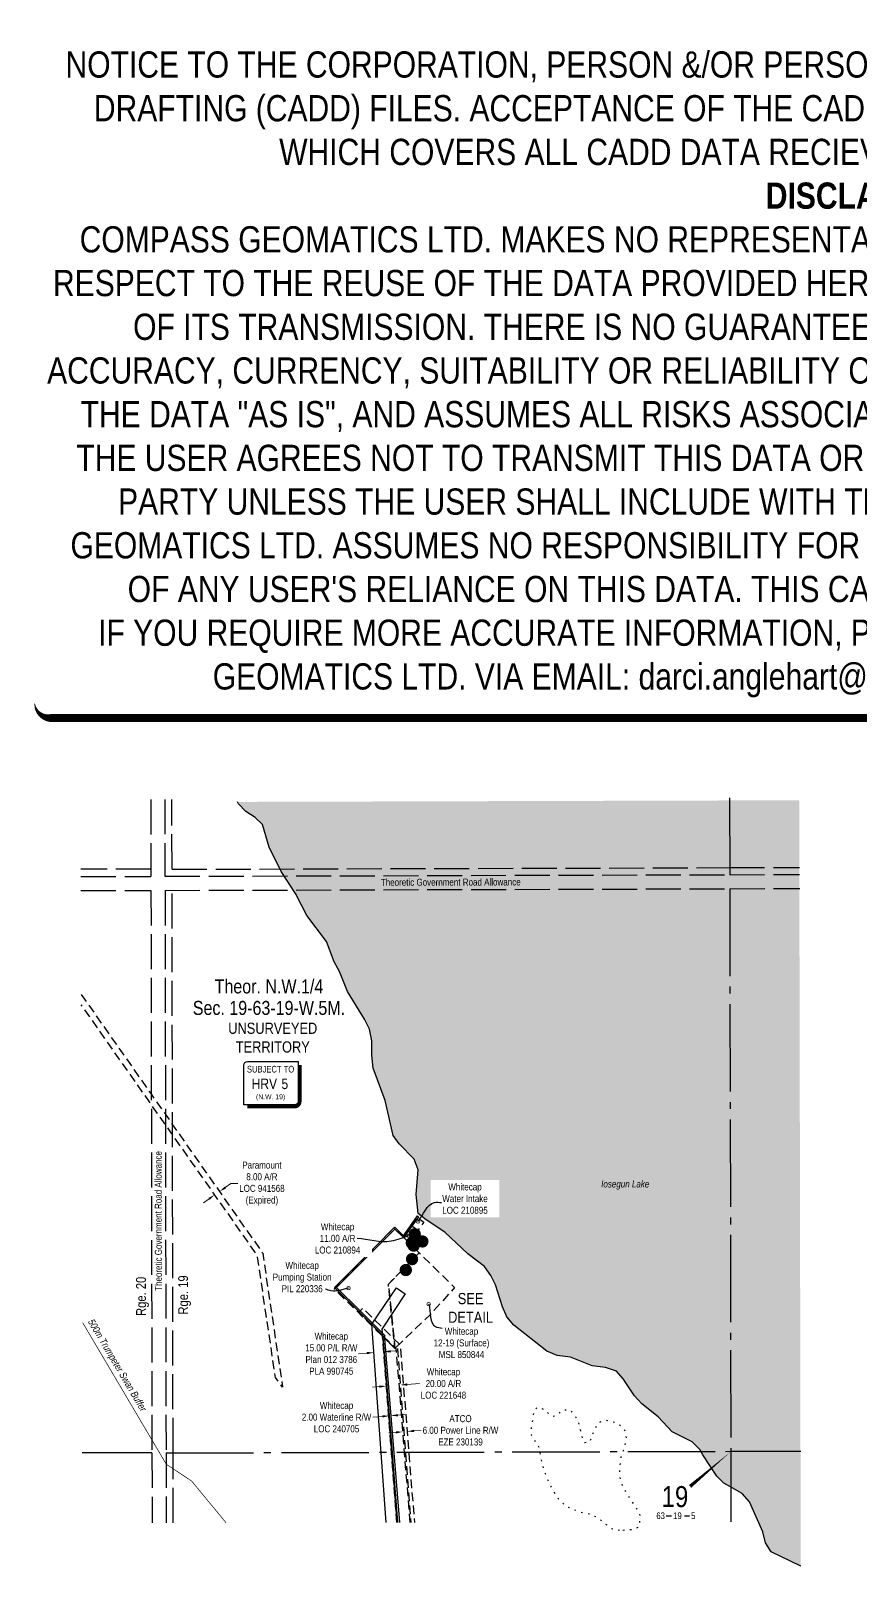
# Model space of a CAD drawing. Extents: x 507951 to 510320, y 6035129 to 6037325.
# Drawn here: x 507951 to 509136, y 6035129 to 6037325 of the extents above; entities that cross this region are included whole.
import ezdxf
from ezdxf.enums import TextEntityAlignment as Align

# ---------------------------------------------------------------- set-up
doc = ezdxf.new("R2010")
doc.units = 0
doc.header["$LTSCALE"] = 5
doc.header["$PDMODE"] = 35
doc.header["$PDSIZE"] = 0.5
for name, pattern in [('BORDER', [17.5, 5, -2.5, 5, -2.5, 0, -2.5]), ('foc-ACCESSROAD', [3.75, 2.5, -1.25]), ('foc-FLOWLINE', [3.75, 2.5, -1.25]), ('foc-QUARTERLINE', [33, 25, -3, 2, -3]), ('foc-UNSURVEYED', [12.5, 10, -2.5]), ('foc-WHEELTRACKS', [2, 0.4, -1.6])]:
    doc.linetypes.add(name, pattern=pattern)
doc.layers.get('Defpoints').update_dxf_attribs({"color": 9})
for name, color, linetype in [('10', 1, 'Continuous'), ('9', 3, 'Continuous'), ('C-AR', 13, 'foc-ACCESSROAD'), ('C-RW', 13, 'Continuous'), ('C-SYMBOL', 7, 'Continuous'), ('C-WS', 13, 'foc-ACCESSROAD'), ('CG-NOTES', 7, 'Continuous'), ('CTW', 7, 'Continuous'), ('D-TXT', 7, 'Continuous'), ('DETAIL-T', 7, 'Continuous'), ('F-AR', 190, 'foc-ACCESSROAD'), ('F-EZE', 190, 'foc-FLOWLINE'), ('L-MON', 1, 'Continuous'), ('L-ROAD-T', 7, 'Continuous'), ('L-SECLBL', 7, 'Continuous'), ('L-SECQ', 8, 'foc-QUARTERLINE'), ('L-UNS-T', 3, 'Continuous'), ('L-USEC', 7, 'foc-UNSURVEYED'), ('T-WATER', 160, 'Continuous'), ('T-WATER-H', 133, 'Continuous'), ('T-WATER-P3', 160, 'foc-WHEELTRACKS'), ('T-WATER-T', 170, 'Continuous')]:
    doc.layers.add(name, color=color, linetype=linetype)
for name, color, linetype, lineweight in [('AS-BOUNDARY', 131, 'BORDER', 60), ('C-AR-T', 13, 'Continuous', 9), ('C-RW-T', 13, 'Continuous', 9), ('C-WS-T', 13, 'Continuous', 9), ('F-AR-T', 190, 'Continuous', 9), ('F-EZE-T', 190, 'Continuous', 9)]:
    doc.layers.add(name, color=color, linetype=linetype, lineweight=lineweight)
doc.layers.add('DISCLAIMER', color=7, linetype='Continuous', plot=False)
doc.styles.add('175L', font='ARIALN.TTF', dxfattribs={"height": 20})
doc.styles.add('80', font='ARIALN.TTF', dxfattribs={"height": 10})
doc.styles.add('80CG', font='ARIALN.TTF', dxfattribs={"height": 10})
doc.styles.add('80L', font='ARIALN.TTF', dxfattribs={"height": 10})
doc.styles.add('80LS', font='ARIALNI.TTF', dxfattribs={"height": 10})
doc.styles.add('HRV', font='ARIALN.TTF', dxfattribs={"height": 3})
doc.styles.add('SIMPLEX', font='ARIALN.TTF')
doc.dimstyles.new('Compass 5 000', dxfattribs={"dimscale": 5, "dimtxt": 9, "dimasz": 2, "dimexe": 0.2, "dimexo": 0.0625, "dimgap": 0.5, "dimtad": 0, "dimtih": 1, "dimtoh": 1, "dimzin": 0, "dimdsep": 46, "dimtxsty": '80CG', "dimcen": 0.1, "dimse1": 1, "dimse2": 1, "dimclrd": 256, "dimclrt": 256, "dimaunit": 1, "dimadec": 4, "dimazin": 0, "dimtfac": 0.06, "dimtofl": 0, "dimtmove": 0, "dimatfit": 1, "dimfxl": 0.2, "dimtolj": 1, "dimtzin": 0, "dimlwd": -1, "dimarcsym": 0})

# ---------------------------------------------------------------- blocks, each defined once
blk = doc.blocks.new('L-SECLBL')
at = {"layer": '9', "color": 7}
for p, q in [((-5.1, -27.8), (-12.3, -27.8)), ((20.7, -27.8), (13.5, -27.8))]:
    blk.add_line(p, q, dxfattribs=at)
at = {"layer": '10', "color": 2, "style": 'SIMPLEX'}
blk.add_attdef('SEC', text='', height=30, dxfattribs=at).set_placement((0, 0), align=Align.MIDDLE)
at = {"layer": '10', "color": 5, "style": '80L'}
blk.add_attdef('TWP', text='', height=9.5, dxfattribs=at).set_placement((-14.4, -27.4), align=Align.MIDDLE_RIGHT)
blk.add_attdef('RGE', text='', height=9.5, dxfattribs=at).set_placement((3.6, -27.4), align=Align.MIDDLE_CENTER)
blk.add_attdef('MER', text='', height=9.5, dxfattribs=at).set_placement((23.2, -27.4), align=Align.MIDDLE_LEFT)
blk = doc.blocks.new('HRV')
blk.add_lwpolyline([(-35.1, 31.6), (37.2, 31.6), (37.2, -25.5, -0.414214), (32.2, -30.5), (-40.1, -30.5), (-40.1, 26.6, -0.414214)], format="xyb", close=True)
at = {"const_width": 5, "flags": 128}
blk.add_lwpolyline([(-35.1, -33), (32.2, -33, 0.414214), (39.7, -25.5), (39.7, 26.6)], format="xyb", dxfattribs=at)
at = {"style": '80L'}
blk.add_text('SUBJECT TO', height=9.5, dxfattribs=at).set_placement((-2, 13.1), align=Align.BOTTOM_CENTER)
blk.add_attdef('(N.W.1/4 00)', text='', height=7.12, dxfattribs=at).set_placement((-2, -24.4), align=Align.BOTTOM_CENTER)
at = {"layer": 'CTW', "color": 3, "style": 'HRV'}
blk.add_text('HRV', height=15, dxfattribs=at).set_placement((-10.9, -0.2), align=Align.MIDDLE_CENTER)
blk.add_attdef('0', text='', height=15, dxfattribs=at).set_placement((18.3, -0.2), align=Align.MIDDLE_CENTER)
blk = doc.blocks.new('ascmfa')
at = {"color": 255, "linetype": 'Continuous', "const_width": 1.75}
blk.add_lwpolyline([(-0.875, 0, 1), (0.875, 0, 1)], format="xyb", close=True, dxfattribs=at)
blk = doc.blocks.new('Ascmfaa')
blk.add_blockref('ascmfa', (0, 0))
blk = doc.blocks.new('ascmfb')
at = {"color": 1, "linetype": 'Continuous'}
blk.add_circle((0, 0), 1.5, dxfattribs=at)
blk.add_solid([(0, 1.49), (-1.3, -0.76), (1.3, -0.76)], dxfattribs=at)
blk = doc.blocks.new('Ascmfbb')
at = {"linetype": 'Continuous'}
blk.add_blockref('ascmfb', (0, 0), dxfattribs=at)
blk = doc.blocks.new('ascmfcc')
at = {"linetype": 'Continuous'}
for name in ['Ascmfaa', 'Ascmfbb']:
    blk.add_blockref(name, (0, 0), dxfattribs=at)
blk = doc.blocks.new('ASCM')
at = {"linetype": 'Continuous'}
blk.add_blockref('ascmfcc', (0, 0), dxfattribs=at)
blk = doc.blocks.new('*D480')
at = {"layer": 'Defpoints', "color": 0, "transparency": 16777216}
for p in [(508489.4, 6035321.5), (508483.9, 6035314), (508489.9, 6035314.4)]:
    blk.add_point(p, dxfattribs=at)
at = {"layer": 'F-EZE-T', "transparency": 16777216}
for p, q in [((508499.3, 6035322.3), (508509.3, 6035323.1)), ((508473.4, 6035320.2), (508463.4, 6035319.4))]:
    blk.add_line(p, q, dxfattribs=at)
for points in [[(508473.3, 6035321.9), (508473.5, 6035318.6), (508483.4, 6035321)], [(508499.2, 6035323.9), (508499.5, 6035320.6), (508489.4, 6035321.5)]]:
    blk.add_solid(points, dxfattribs=at)
at = {"layer": 'F-EZE-T', "transparency": 16777216, "insert": (508565.7, 6035323.1), "char_height": 10, "attachment_point": 5, "style": '80CG'}
blk.add_mtext('\\A1;ATCO\\P6.00 Power Line R/W\\PEZE 230139', dxfattribs=at)
blk = doc.blocks.new('*D481')
at = {"layer": 'C-RW-T', "transparency": 16777216}
for p, q in [((508454.1, 6035343), (508440.4, 6035341.9)), ((508476.1, 6035344.8), (508486, 6035345.6))]:
    blk.add_line(p, q, dxfattribs=at)
for points in [[(508454, 6035344.7), (508454.3, 6035341.4), (508464.1, 6035343.8)], [(508475.9, 6035346.4), (508476.2, 6035343.1), (508466.1, 6035344)]]:
    blk.add_solid(points, dxfattribs=at)
at = {"layer": 'Defpoints', "color": 0, "transparency": 16777216}
for p in [(508464.1, 6035343.8), (508465, 6035333.1), (508467, 6035333.3)]:
    blk.add_point(p, dxfattribs=at)
at = {"layer": 'C-RW-T', "transparency": 16777216, "insert": (508388.5, 6035341.9), "char_height": 10, "attachment_point": 5, "style": '80CG'}
blk.add_mtext('\\A1;Whitecap\\P2.00 Waterline R/W\\PLOC 240705', dxfattribs=at)
blk = doc.blocks.new('*D482')
at = {"layer": 'C-AR-T', "transparency": 16777216}
for p, q in [((508489.5, 6035388.7), (508507, 6035390)), ((508449.7, 6035385.7), (508439.7, 6035384.9))]:
    blk.add_line(p, q, dxfattribs=at)
for points in [[(508449.5, 6035387.3), (508449.8, 6035384), (508459.6, 6035386.4)], [(508489.4, 6035390.4), (508489.7, 6035387), (508479.6, 6035387.9)]]:
    blk.add_solid(points, dxfattribs=at)
at = {"layer": 'Defpoints', "color": 0, "transparency": 16777216}
for p in [(508479.6, 6035387.9), (508461.6, 6035360), (508481.6, 6035361.5)]:
    blk.add_point(p, dxfattribs=at)
at = {"layer": 'C-AR-T', "transparency": 16777216, "insert": (508541.3, 6035390), "char_height": 10, "attachment_point": 5, "style": '80CG'}
blk.add_mtext('\\A1;Whitecap\\P20.00 A/R\\PLOC 221648', dxfattribs=at)
blk = doc.blocks.new('*D483')
at = {"layer": 'Defpoints', "color": 0, "transparency": 16777216}
for p in [(508221.1, 6035664.6), (508227.8, 6035640.8), (508234.5, 6035645.5)]:
    blk.add_point(p, dxfattribs=at)
at = {"layer": 'F-AR-T', "transparency": 16777216}
for p, q in [((508229.3, 6035670.3), (508237.5, 6035676)), ((508237.5, 6035676), (508247.5, 6035676)), ((508206.3, 6035654.2), (508198.1, 6035648.4))]:
    blk.add_line(p, q, dxfattribs=at)
for points in [[(508205.3, 6035655.5), (508207.2, 6035652.8), (508214.5, 6035659.9)], [(508228.3, 6035671.7), (508230.3, 6035668.9), (508221.1, 6035664.6)]]:
    blk.add_solid(points, dxfattribs=at)
at = {"layer": 'F-AR-T', "transparency": 16777216, "insert": (508281.8, 6035676), "char_height": 10, "attachment_point": 5, "style": '80CG'}
blk.add_mtext('\\A1;Paramount\\P8.00 A/R\\PLOC 941568\\P(Expired)', dxfattribs=at)
blk = doc.blocks.new('*D484')
at = {"layer": 'C-RW-T', "transparency": 16777216}
for p, q in [((508431.8, 6035433.6), (508420.1, 6035432.7)), ((508466, 6035436.1), (508475.9, 6035436.8))]:
    blk.add_line(p, q, dxfattribs=at)
for points in [[(508431.6, 6035435.3), (508431.9, 6035431.9), (508441.7, 6035434.3)], [(508465.8, 6035437.8), (508466.1, 6035434.4), (508456, 6035435.4)]]:
    blk.add_solid(points, dxfattribs=at)
at = {"layer": 'Defpoints', "color": 0, "transparency": 16777216}
for p in [(508441.7, 6035434.3), (508457.9, 6035409.1), (508443.7, 6035408)]:
    blk.add_point(p, dxfattribs=at)
at = {"layer": 'C-RW-T', "transparency": 16777216, "insert": (508381, 6035432.7), "char_height": 10, "attachment_point": 5, "style": '80CG'}
blk.add_mtext('\\A1;Whitecap\\P15.00 P/L R/W\\PPlan 012 3786\\PPLA 990745', dxfattribs=at)
blk = doc.blocks.new('Disclaimer_Legal')
at = {"layer": 'DISCLAIMER', "color": 254, "flags": 128}
blk.add_lwpolyline([(-3612.9, -1104.6, 37.5, 37.5, 0), (4096.1, -1104.6, 37.5, 37.5, 0.414214), (4171.1, -1029.6, 37.5, 37.5, 0), (4171.1, 2078.7, 37.5, 0, 0.414214), (4096.1, 2153.7, 0, 0, 0), (-3612.9, 2153.7, 0, 0, 0.414214), (-3687.9, 2078.7, 0, 0, 0), (-3687.9, -1029.6, 0, 37.5, 0.414214)], format="xyseb", close=True, dxfattribs=at)
at = {"layer": 'DISCLAIMER', "color": 254, "insert": (241.6, 533.9), "char_height": 125, "width": 7717.568, "attachment_point": 5, "style": '80'}
blk.add_mtext('NOTICE TO THE CORPORATION, PERSON &/OR PERSONS REGARDING THIS COMPUTER AIDED DESIGN AND DRAFTING (CADD) FILES. ACCEPTANCE OF THE CADD DATA IS BASED ON THE FOLLOWING DISCLAIMER WHICH COVERS ALL CADD DATA RECIEVED FROM COMPASS GEOMATICS LTD.\\P{\\fArial Narrow|b1|i0|c0|p34;DISCLAIMER}\\PCOMPASS GEOMATICS LTD. MAKES NO REPRESENTATION OR WARRANTIES, EXPRESS OR IMPLIED, WITH RESPECT TO THE REUSE OF THE DATA PROVIDED HEREWITH, REGARDLESS OF ITS FORMAT OR THE MEANS OF ITS TRANSMISSION. THERE IS NO GUARANTEE OR REPRESENTATION TO THE USER AS TO THE ACCURACY, CURRENCY, SUITABILITY OR RELIABILITY OF THIS DATA FOR ANY PURPOSE. THE USER ACCEPTS THE DATA "AS IS", AND ASSUMES ALL RISKS ASSOCIATED WITH ITS USE. BY ACCEPTANCE OF THIS DATA, THE USER AGREES NOT TO TRANSMIT THIS DATA OR PROVIDE ACCESS OR ANY PART OF IT TO ANOTHER PARTY UNLESS THE USER SHALL INCLUDE WITH THE DATA A COPY OF THIS DISCLAIMER. COMPASS GEOMATICS LTD. ASSUMES NO RESPONSIBILITY FOR ACTUAL OR CONSEQUENTIAL DAMAGE AS A RESULT OF ANY USER\'S RELIANCE ON THIS DATA. THIS CADD FILE IS FOR ILLUSTRATION PURPOSES ONLY.\\PIF YOU REQUIRE MORE ACCURATE INFORMATION, PLEASE CONTACT DARCI ANGLEHART AT COMPASS GEOMATICS LTD. VIA EMAIL: darci.anglehart@compassgeomatics.ca OR CELL: 506-961-7292', dxfattribs=at)

msp = doc.modelspace()

# ---------------------------------------------------------------- hatches: boundary and pattern name
at = {"layer": 'T-WATER-H'}
h = msp.add_hatch(color=256, dxfattribs=at)
h.dxf.hatch_style = 1
h.paths.add_polyline_path([(509049.865, 6036224.251), (508247.008, 6036221.931), (508248.263, 6036218.914), (508259.033, 6036208.304), (508272.01, 6036199.748), (508282.491, 6036189.681), (508292.028, 6036156.999), (508309.447, 6036122.428), (508310.468, 6036120.848), (508328.92, 6036092.306), (508346.166, 6036059.446), (508374.282, 6036022.116), (508385.09, 6035993.007), (508392.739, 6035979.462), (508404.096, 6035950.944), (508428.445, 6035911.292), (508435.469, 6035896.853), (508438.789, 6035880.152), (508438.849, 6035859.733), (508440.867, 6035841.017), (508458.051, 6035794.787), (508469.448, 6035744.83), (508477.847, 6035732.707), (508499.437, 6035710.824), (508505.372, 6035695.692), (508502.298, 6035660.529), (508504.99, 6035633.061), (508516.683, 6035624.059), (508543.11, 6035606.581), (508576.401, 6035575.63), (508600.113, 6035557.608), (508609.032, 6035544.753), (508615.782, 6035531.159), (508625.526, 6035499.974), (508632.073, 6035485.491), (508641.801, 6035473.701), (508689.189, 6035436.274), (508703.905, 6035430.263), (508723.003, 6035427.768), (508753.86, 6035415.3), (508773.083, 6035412.801), (508788.713, 6035407.796), (508798.096, 6035396.794), (508814.647, 6035372.431), (508825.106, 6035360.927), (508848.196, 6035342.196), (508868.416, 6035320.76), (508897.067, 6035306.72), (508907.649, 6035295.569), (508912.355, 6035288.228), (508931.912, 6035257.724), (508942.152, 6035247.6), (508950.549, 6035242.764), (508968.324, 6035232.528), (508978.657, 6035221.028), (508997.831, 6035178.058), (509001.702, 6035162.066), (509009.668, 6035149.349), (509052.069, 6035128.686)])

# ---------------------------------------------------------------- linework, layer by layer
at = {"layer": 'AS-BOUNDARY', "const_width": 1, "flags": 128}
msp.add_lwpolyline([(508230.533, 6035190.943), (508181.316, 6035250.595), (508145.156, 6035274.509), (508025.577, 6035477.04)], dxfattribs=at)
at = {"layer": 'C-AR', "flags": 128}
for points in [[(508492.047, 6035591.381), (508484.114, 6035599.182), (508495.712, 6035615.314), (508504.639, 6035608.895), (508492.047, 6035591.381)], [(508495.712, 6035615.314), (508504.463, 6035627.486), (508513.39, 6035621.069), (508504.639, 6035608.895), (508495.712, 6035615.314)]]:
    msp.add_lwpolyline(points, close=True, dxfattribs=at)
msp.add_lwpolyline([(508474.452, 6035191.365), (508466.895, 6035290.838), (508454.227, 6035457.612), (508471.919, 6035440.251), (508475.344, 6035443.532), (508486.938, 6035290.895), (508494.496, 6035191.4)], dxfattribs=at)
at = {"layer": 'C-RW'}
for points in [[(508476.269, 6035191.368), (508468.335, 6035290.842), (508455.103, 6035456.752), (508454.958, 6035458.246), (508454.108, 6035459.178), (508438.73, 6035474.664), (508420.735, 6035492.473), (508386.192, 6035526.773), (508385.785, 6035527.177), (508444.214, 6035586.021), (508470.479, 6035612.591), (508471.702, 6035613.704), (508483.977, 6035601.515), (508504.202, 6035629.835), (508505.829, 6035628.673), (508504.805, 6035627.24), (508496.092, 6035615.04), (508484.384, 6035598.646), (508484.08, 6035599.078), (508471.759, 6035610.9), (508388.611, 6035527.213), (508422.143, 6035493.909), (508439.835, 6035476.339), (508453.863, 6035462.406), (508456.901, 6035459.389), (508457.171, 6035455.999), (508457.281, 6035454.614), (508470.342, 6035290.848), (508478.276, 6035191.372)], [(508459.545, 6035191.339), (508452.257, 6035290.795), (508438.768, 6035474.777), (508474.335, 6035526.836), (508486.762, 6035518.486), (508453.443, 6035467.929), (508454.056, 6035459.866), (508466.895, 6035290.837), (508474.452, 6035191.365)]]:
    msp.add_lwpolyline(points, dxfattribs=at)
at = {"layer": 'C-WS', "flags": 128}
for points in [[(508467.013, 6035488.519), (508471.919, 6035440.251), (508454.227, 6035457.612), (508438.926, 6035472.628), (508384.996, 6035525.551), (508470.354, 6035612.714), (508484.114, 6035599.182), (508492.047, 6035591.381), (508506.698, 6035576.972), (508462.59, 6035532.034), (508464.571, 6035512.544), (508467.013, 6035488.519)], [(508475.344, 6035443.532), (508471.919, 6035440.251), (508467.013, 6035488.519), (508464.571, 6035512.544), (508462.59, 6035532.034), (508506.698, 6035576.972), (508557.333, 6035527.274), (508522.729, 6035488.922), (508475.344, 6035443.532)]]:
    msp.add_lwpolyline(points, close=True, dxfattribs=at)
at = {"layer": 'F-AR', "flags": 128}
msp.add_lwpolyline([(508023.476, 6035946.599), (508122.827, 6035804.826), (508153.065, 6035761.674), (508282.881, 6035576.424), (508311.327, 6035384.766), (508301.197, 6035398.522), (508275.251, 6035573.325), (508153.091, 6035747.272), (508122.853, 6035790.329), (508023.503, 6035931.795)], dxfattribs=at)
at = {"layer": 'F-EZE', "flags": 128}
msp.add_lwpolyline([(508493.709, 6035191.399), (508485.775, 6035290.892), (508473.92, 6035439.562), (508472.577, 6035440.88), (508471.775, 6035441.667), (508454.122, 6035458.99), (508438.825, 6035474.002), (508420.375, 6035492.107), (508425.979, 6035497.817), (508443.058, 6035481.056), (508454.618, 6035469.712), (508470.509, 6035454.118), (508478.356, 6035446.417), (508479.481, 6035445.314), (508491.792, 6035290.909), (508499.727, 6035191.409)], dxfattribs=at)
at = {"layer": 'L-SECLBL', "flags": 128}
msp.add_lwpolyline([(508951.618, 6035292.14, 0, 5.003, 0), (508893.992, 6035242.916, 0, 0, 0)], format="xyseb", dxfattribs=at)
at = {"layer": 'L-SECQ'}
for p, q in [((508950.293, 6036227.873), (508950.514, 6036117.822)), ((508950.555, 6036097.702), (508952.173, 6035293.095)), ((508124.626, 6035290.707), (508024.678, 6035290.735)), ((508144.746, 6035290.765), (508952.173, 6035293.095)), ((508952.173, 6035293.095), (509052.173, 6035293.384)), ((508952.173, 6035293.095), (508952.376, 6035192.193))]:
    msp.add_line(p, q, dxfattribs=at)
at = {"layer": 'L-USEC'}
for p, q in [((508122.912, 6036225.482), (508123.114, 6036115.429)), ((508143.032, 6036225.54), (508143.234, 6036115.488)), ((508153.271, 6036125.569), (508153.088, 6036225.569)), ((508123.095, 6036125.481), (508023.095, 6036125.51)), ((508023.113, 6036115.457), (508123.114, 6036115.429)), ((508143.234, 6036115.488), (508950.514, 6036117.822)), ((508153.271, 6036125.569), (508950.494, 6036127.873)), ((508950.494, 6036127.873), (509050.493, 6036128.162)), ((508950.514, 6036117.822), (509050.495, 6036118.112)), ((508023.15, 6036095.337), (508123.15, 6036095.309)), ((508123.15, 6036095.309), (508124.626, 6035290.707)), ((508143.27, 6036095.368), (508950.555, 6036097.702)), ((508143.27, 6036095.368), (508144.746, 6035290.744)), ((508154.802, 6035290.794), (508153.326, 6036095.397)), ((508950.555, 6036097.702), (509050.554, 6036097.992)), ((508124.626, 6035290.707), (508124.81, 6035190.76)), ((508144.746, 6035290.744), (508144.93, 6035190.794)), ((508154.985, 6035190.812), (508154.802, 6035290.794))]:
    msp.add_line(p, q, dxfattribs=at)
at = {"layer": 'T-WATER'}
msp.add_lwpolyline([(509052.069, 6035128.661), (509051.998, 6035128.721), (509009.668, 6035149.349), (509001.702, 6035162.066), (508997.831, 6035178.058), (508978.657, 6035221.028), (508968.324, 6035232.528), (508950.549, 6035242.764), (508942.152, 6035247.6), (508931.912, 6035257.724), (508912.355, 6035288.228), (508907.649, 6035295.569), (508897.067, 6035306.72), (508868.416, 6035320.76), (508848.196, 6035342.196), (508825.106, 6035360.927), (508814.647, 6035372.431), (508798.096, 6035396.794), (508788.713, 6035407.796), (508773.083, 6035412.801), (508753.86, 6035415.3), (508723.003, 6035427.768), (508703.905, 6035430.263), (508689.189, 6035436.274), (508641.801, 6035473.701), (508632.073, 6035485.491), (508625.526, 6035499.974), (508615.782, 6035531.159), (508609.032, 6035544.753), (508600.113, 6035557.608), (508576.401, 6035575.63), (508543.11, 6035606.581), (508516.683, 6035624.059), (508504.99, 6035633.061), (508502.298, 6035660.529), (508505.372, 6035695.692), (508499.437, 6035710.824), (508477.847, 6035732.707), (508469.448, 6035744.83), (508458.051, 6035794.787), (508440.867, 6035841.017), (508438.849, 6035859.733), (508438.789, 6035880.152), (508435.469, 6035896.853), (508428.445, 6035911.292), (508404.096, 6035950.944), (508392.739, 6035979.462), (508385.09, 6035993.007), (508374.282, 6036022.116), (508346.166, 6036059.446), (508329.746, 6036090.731), (508328.917, 6036092.311), (508310.468, 6036120.848), (508309.447, 6036122.428), (508292.028, 6036156.999), (508282.491, 6036189.681), (508272.01, 6036199.748), (508259.033, 6036208.304), (508248.263, 6036218.914), (508247.008, 6036221.931)], dxfattribs=at)
at = {"layer": 'T-WATER-P3', "flags": 128}
msp.add_lwpolyline([(508793.2, 6035179.97), (508781.454, 6035182.29), (508771.107, 6035190.754), (508761.812, 6035198.217), (508750.005, 6035203.089), (508735.698, 6035206.381), (508718.768, 6035213.184), (508706.871, 6035223.147), (508697.946, 6035237.754), (508693.202, 6035246.318), (508686.279, 6035263.004), (508681.355, 6035281.254), (508678.493, 6035298.01), (508673.25, 6035306.574), (508666.946, 6035316.638), (508667.256, 6035327.353), (508669.107, 6035337.578), (508669.976, 6035345.231), (508672.367, 6035353.944), (508677.91, 6035356.596), (508687.676, 6035351.694), (508692.359, 6035346.171), (508698.012, 6035343.231), (508705.106, 6035345.401), (508710.578, 6035352.134), (508722.285, 6035352.354), (508730.62, 6035341.82), (508735.943, 6035329.695), (508738.205, 6035317.509), (508740.406, 6035308.375), (508742.487, 6035305.864), (508750.622, 6035306.534), (508754.023, 6035315.259), (508757.415, 6035324.503), (508763.338, 6035334.297), (508772.943, 6035338.049), (508782.648, 6035336.198), (508792.925, 6035331.297), (508801.239, 6035322.283), (508802.47, 6035310.587), (508799.669, 6035297.292), (508795.277, 6035287.007), (508793.077, 6035268.629), (508793.307, 6035256.403), (508795.509, 6035247.269), (508799.211, 6035239.696), (508803.423, 6035232.133), (508809.187, 6035223.589), (508817.572, 6035210.503), (508821.265, 6035203.951), (508822.375, 6035198.868), (508820.594, 6035185.083), (508815.061, 6035181.411), (508801.854, 6035180.13), (508793.2, 6035179.97)], close=True, dxfattribs=at)

# ---------------------------------------------------------------- block references
at = {"layer": 'CG-NOTES'}
msp.add_blockref('HRV', (508296.226, 6035818.94), dxfattribs=at).add_auto_attribs({'(N.W.1/4 00)': '(N.W. 19)', '0': '5'})
at = {"layer": 'DISCLAIMER', "xscale": 0.3, "yscale": 0.3, "zscale": 0.3}
msp.add_blockref('Disclaimer_Legal', (509063.28, 6036673.163), dxfattribs=at)
at = {"layer": 'L-MON', "xscale": 4.997379999999998, "yscale": 4.997379999999998, "zscale": 4.997379999999998}
for p in [(508500.277, 6035603.516), (508496.055, 6035591.174), (508498.722, 6035587.233), (508511.209, 6035593.247), (508496.432, 6035567.981), (508487.53, 6035552.367)]:
    msp.add_blockref('ASCM', p, dxfattribs=at)
at = {"layer": 'L-SECLBL', "xscale": 1.000524274719951, "yscale": 1.000524274719951, "zscale": 1.000524274719951}
msp.add_blockref('L-SECLBL', (508872.245, 6035228.368), dxfattribs=at).add_auto_attribs({'SEC': '19', 'TWP': '63', 'RGE': '19', 'MER': '5'})

# ---------------------------------------------------------------- texts
at = {"layer": 'AS-BOUNDARY', "insert": (508041.374, 6035483.519), "char_height": 10, "attachment_point": 1, "rotation": 300.558652, "style": '80L'}
msp.add_mtext_dynamic_manual_height_columns('{\\fArial Narrow|b0|i1|c0|p34;500m Trumpeter Swan Buffer}', width=151.28262, gutter_width=49.974, heights=[0], dxfattribs=at)
at = {"layer": 'C-SYMBOL', "color": 3, "style": '175L'}
for s, p in [('Theor. N.W.1/4', (508291.872, 6035942.032)), ('Sec. 19-63-19-W.5M.', (508291.872, 6035911.271))]:
    msp.add_text(s, height=20, dxfattribs=at).set_placement(p, align=Align.BOTTOM_CENTER)
at = {"layer": 'C-WS-T', "insert": (508567.105, 6035448.071), "char_height": 10.00524, "width": 89.39119, "attachment_point": 5, "style": '80CG'}
msp.add_mtext('\\A1;Whitecap\\P12-19 (Surface)\\PMSL 850844', dxfattribs=at)
at = {"layer": 'D-TXT', "color": 3, "style": '80L'}
for s, p in [('Rge. 20', (508116.006, 6035486.655)), ('Rge. 19', (508176.236, 6035488.667))]:
    msp.add_text(s, height=14, rotation=90.105, dxfattribs=at).set_placement(p)
at = {"layer": 'DETAIL-T', "color": 3, "insert": (508580.118, 6035498.223), "char_height": 15.9916, "width": 63.60278, "attachment_point": 5, "style": '80CG'}
msp.add_mtext('SEE\\PDETAIL', dxfattribs=at)
at = {"layer": 'L-ROAD-T', "style": '80L'}
for rotation, p in [(0.165337, (508551.735, 6036107.142)), (90.105278, (508133.685, 6035622.512))]:
    msp.add_text('Theoretic Government Road Allowance', height=10, rotation=rotation, dxfattribs=at).set_placement(p, align=Align.MIDDLE_CENTER)
at = {"layer": 'L-UNS-T', "color": 3, "insert": (508297.317, 6035884.706), "char_height": 16, "attachment_point": 5, "style": '80L'}
msp.add_mtext_dynamic_manual_height_columns('UNSURVEYED TERRITORY', width=126.34751, gutter_width=47.475, heights=[0], dxfattribs=at)
at = {"layer": 'T-WATER-T', "insert": (508766.795, 6035680.505), "char_height": 10.00524, "attachment_point": 1, "style": '80LS'}
msp.add_mtext_dynamic_manual_height_columns('Iosegun Lake', width=93.03925, gutter_width=49.974, heights=[0], dxfattribs=at)

# ---------------------------------------------------------------- dimensions: what is measured, and where the dimension line sits
at = {"layer": 'C-AR-T'}
dim = msp.add_linear_dim(base=(508479.567, 6035387.938), p1=(508461.644, 6035359.967), p2=(508481.577, 6035361.481), angle=4.343806, text='Whitecap\\P20.00 A/R\\PLOC 221648', dimstyle='Compass 5 000', dxfattribs=at)
dim.commit()
dim.dimension.update_dxf_attribs({"geometry": '*D482', "text_midpoint": (508541.315, 6035390.022), "dimtype": 161})
at = {"layer": 'C-RW-T'}
for base, p1, p2, angle, text, picture, middle in [((508441.734, 6035434.319), (508457.914, 6035409.073), (508443.662, 6035408.028), 184.193333, 'Whitecap\\P15.00 P/L R/W\\PPlan 012 3786\\PPLA 990745', '*D484', (508380.997, 6035432.732)), ((508464.109, 6035343.827), (508466.959, 6035333.267), (508464.964, 6035333.108), 184.559743, 'Whitecap\\P2.00 Waterline R/W\\PLOC 240705', '*D481', (508388.483, 6035341.938))]:
    dim = msp.add_linear_dim(base=base, p1=p1, p2=p2, angle=angle, text=text, dimstyle='Compass 5 000', dxfattribs=at)
    dim.commit()
    dim.dimension.update_dxf_attribs({"geometry": picture, "text_midpoint": middle, "dimtype": 161})
at = {"layer": 'F-AR-T'}
dim = msp.add_aligned_dim(p1=(508227.835, 6035640.842), p2=(508234.477, 6035645.497), distance=23.287, text='Paramount\\P8.00 A/R\\PLOC 941568\\P(Expired)', dimstyle='Compass 5 000', dxfattribs=at)
dim.commit()
dim.dimension.update_dxf_attribs({"geometry": '*D483', "text_midpoint": (508281.807, 6035676.045)})
at = {"layer": 'F-EZE-T'}
dim = msp.add_linear_dim(base=(508489.354, 6035321.484), p1=(508483.936, 6035313.954), p2=(508489.917, 6035314.431), angle=4.558969, text='ATCO\\P6.00 Power Line R/W\\PEZE 230139', dimstyle='Compass 5 000', dxfattribs=at)
dim.commit()
dim.dimension.update_dxf_attribs({"geometry": '*D480', "text_midpoint": (508565.655, 6035323.074), "dimtype": 161})

# ---------------------------------------------------------------- leaders
at = {"layer": 'C-RW-T', "path_type": 1}
for points in [[(508405.668, 6035526.418), (508380.459, 6035522.452), (508372.549, 6035525.052)], [(508520.289, 6035503.627), (508529.898, 6035471.413), (508539.485, 6035469.152)]]:
    msp.add_leader(points, dimstyle='Compass 5 000', override={"dimasz": 1, "dimldrblk": 'DotBlank'}, dxfattribs=at)

# ---------------------------------------------------------------- next in the draw order: texts
at = {"layer": 'C-RW-T', "char_height": 10.00524, "width": 88.59799, "attachment_point": 5, "style": '80CG', "bg_fill": 2}
for s, insert in [('\\A1;Whitecap\\PWater Intake\\PLOC 210895', (508572.12, 6035654.478)), ('\\A1;Whitecap\\P11.00 A/R\\PLOC 210894', (508389.977, 6035597.587))]:
    msp.add_mtext(s, dxfattribs=dict(at, insert=insert))

# ---------------------------------------------------------------- next in the draw order: texts
at = {"layer": 'C-WS-T', "insert": (508339.313, 6035542.267), "char_height": 10.00524, "width": 89.39119, "attachment_point": 5, "style": '80CG'}
msp.add_mtext('\\A1;Whitecap\\PPumping Station\\PPIL 220336', dxfattribs=at)

# ---------------------------------------------------------------- next in the draw order: leaders
at = {"layer": 'C-RW-T', "path_type": 1}
for points in [[(508504.925, 6035621.834), (508528.386, 6035649.119), (508538.539, 6035649.119)], [(508491.593, 6035601.137), (508466.449, 6035593.43), (508417.836, 6035597.442)]]:
    msp.add_leader(points, dimstyle='Compass 5 000', override={"dimasz": 1, "dimgap": 0.5, "dimtad": 0, "dimldrblk": 'DotBlank'}, dxfattribs=at)

doc.saveas('drawing.dxf')
